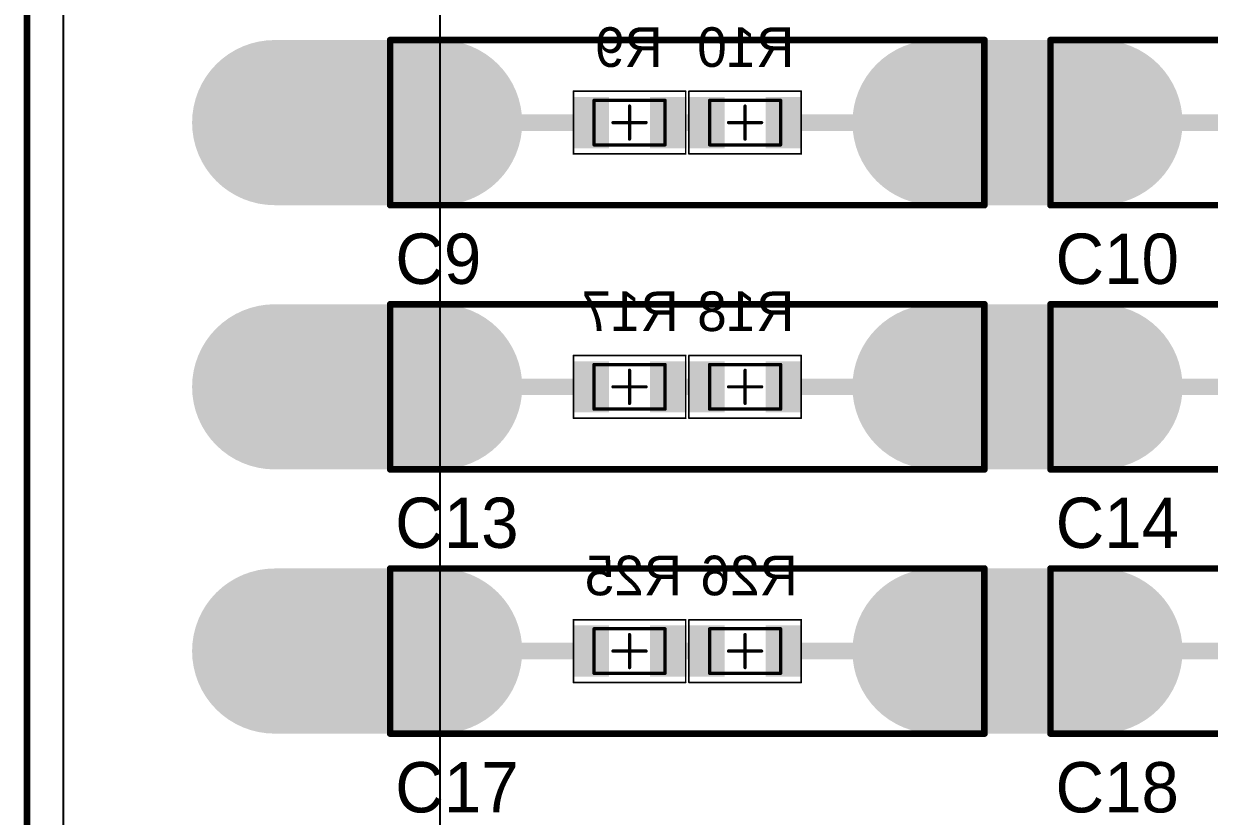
# Model space of a CAD drawing. Extents: x 87 to 188, y 111 to 204.
# Drawn here: x 87.4 to 123.31, y 156.5 to 180.49 of the extents above; entities that cross this region are included whole.
import ezdxf

# ---------------------------------------------------------------- set-up
doc = ezdxf.new("R2010")
doc.units = 0
doc.layers.get('0').update_dxf_attribs({"linetype": 'CONTINUOUS'})
for name, color, linetype in [('BOTTOMLAYER', 5, 'CONTINUOUS'), ('BOTTOMOVERLAY', 54, 'CONTINUOUS'), ('BOTTOMPASTE', 16, 'CONTINUOUS'), ('BOTTOMSOLDER', 6, 'CONTINUOUS'), ('KEEPOUTLAYER', 6, 'CONTINUOUS'), ('MECHANICAL13', 56, 'CONTINUOUS'), ('MECHANICAL15', 56, 'CONTINUOUS'), ('MECHANICAL4', 56, 'CONTINUOUS'), ('MULTILAYER', 9, 'CONTINUOUS'), ('TOPLAYER', 1, 'CONTINUOUS'), ('TOPOVERLAY', 2, 'CONTINUOUS'), ('TOPSOLDER', 216, 'CONTINUOUS')]:
    doc.layers.add(name, color=color, linetype=linetype)

# ---------------------------------------------------------------- blocks, each defined once
blk = doc.blocks.new('B32672_6_2_1600V_19')
at = {"layer": 'BOTTOMLAYER', "const_width": 1.5}
for points in [[(-8.25, 0, 1), (-6.75, 0, 1)], [(6.75, 0, 1), (8.25, 0, 1)]]:
    blk.add_lwpolyline(points, format="xyb", close=True, dxfattribs=at)
at = {"layer": 'BOTTOMSOLDER', "const_width": 1.602}
for points in [[(-8.301, 0, 1), (-6.699, 0, 1)], [(6.699, 0, 1), (8.301, 0, 1)]]:
    blk.add_lwpolyline(points, format="xyb", close=True, dxfattribs=at)
at = {"layer": 'MULTILAYER', "const_width": 1.5}
for points in [[(-8.25, 0, 1), (-6.75, 0, 1)], [(6.75, 0, 1), (8.25, 0, 1)]]:
    blk.add_lwpolyline(points, format="xyb", close=True, dxfattribs=at)
at = {"layer": 'TOPLAYER', "const_width": 1.5}
for points in [[(-8.25, 0, 1), (-6.75, 0, 1)], [(6.75, 0, 1), (8.25, 0, 1)]]:
    blk.add_lwpolyline(points, format="xyb", close=True, dxfattribs=at)
at = {"layer": 'TOPOVERLAY', "const_width": 0.2}
for points in [[(-9, 2.5), (9, 2.5)], [(-9, -2.5), (-9, 2.5)], [(9, -2.5), (9, 2.5)], [(-9, -2.5), (9, -2.5)]]:
    blk.add_lwpolyline(points, dxfattribs=at)
at = {"layer": 'TOPOVERLAY', "const_width": 0.1}
for points in [[(-9.05, 2.5, 1), (-8.95, 2.5, 1)], [(-9.05, 2.5, 1), (-8.95, 2.5, 1)], [(8.95, 2.5, 1), (9.05, 2.5, 1)], [(8.95, 2.5, 1), (9.05, 2.5, 1)], [(-9.05, -2.5, 1), (-8.95, -2.5, 1)], [(-9.05, -2.5, 1), (-8.95, -2.5, 1)], [(8.95, -2.5, 1), (9.05, -2.5, 1)], [(8.95, -2.5, 1), (9.05, -2.5, 1)]]:
    blk.add_lwpolyline(points, format="xyb", close=True, dxfattribs=at)
at = {"layer": 'TOPSOLDER', "const_width": 1.602}
for points in [[(-8.301, 0, 1), (-6.699, 0, 1)], [(6.699, 0, 1), (8.301, 0, 1)]]:
    blk.add_lwpolyline(points, format="xyb", close=True, dxfattribs=at)
blk = doc.blocks.new('B32672_6_2_1600V_20')
at = {"layer": 'BOTTOMLAYER', "const_width": 1.5}
for points in [[(-8.25, 0, 1), (-6.75, 0, 1)], [(6.75, 0, 1), (8.25, 0, 1)]]:
    blk.add_lwpolyline(points, format="xyb", close=True, dxfattribs=at)
at = {"layer": 'BOTTOMSOLDER', "const_width": 1.602}
for points in [[(-8.301, 0, 1), (-6.699, 0, 1)], [(6.699, 0, 1), (8.301, 0, 1)]]:
    blk.add_lwpolyline(points, format="xyb", close=True, dxfattribs=at)
at = {"layer": 'MULTILAYER', "const_width": 1.5}
for points in [[(-8.25, 0, 1), (-6.75, 0, 1)], [(6.75, 0, 1), (8.25, 0, 1)]]:
    blk.add_lwpolyline(points, format="xyb", close=True, dxfattribs=at)
at = {"layer": 'TOPLAYER', "const_width": 1.5}
for points in [[(-8.25, 0, 1), (-6.75, 0, 1)], [(6.75, 0, 1), (8.25, 0, 1)]]:
    blk.add_lwpolyline(points, format="xyb", close=True, dxfattribs=at)
at = {"layer": 'TOPOVERLAY', "const_width": 0.2}
for points in [[(-9, 2.5), (9, 2.5)], [(-9, -2.5), (-9, 2.5)], [(9, -2.5), (9, 2.5)], [(-9, -2.5), (9, -2.5)]]:
    blk.add_lwpolyline(points, dxfattribs=at)
at = {"layer": 'TOPOVERLAY', "const_width": 0.1}
for points in [[(-9.05, 2.5, 1), (-8.95, 2.5, 1)], [(-9.05, 2.5, 1), (-8.95, 2.5, 1)], [(8.95, 2.5, 1), (9.05, 2.5, 1)], [(8.95, 2.5, 1), (9.05, 2.5, 1)], [(-9.05, -2.5, 1), (-8.95, -2.5, 1)], [(-9.05, -2.5, 1), (-8.95, -2.5, 1)], [(8.95, -2.5, 1), (9.05, -2.5, 1)], [(8.95, -2.5, 1), (9.05, -2.5, 1)]]:
    blk.add_lwpolyline(points, format="xyb", close=True, dxfattribs=at)
at = {"layer": 'TOPSOLDER', "const_width": 1.602}
for points in [[(-8.301, 0, 1), (-6.699, 0, 1)], [(6.699, 0, 1), (8.301, 0, 1)]]:
    blk.add_lwpolyline(points, format="xyb", close=True, dxfattribs=at)
blk = doc.blocks.new('B32672_6_2_1600V_23')
at = {"layer": 'BOTTOMLAYER', "const_width": 1.5}
for points in [[(-8.25, 0, 1), (-6.75, 0, 1)], [(6.75, 0, 1), (8.25, 0, 1)]]:
    blk.add_lwpolyline(points, format="xyb", close=True, dxfattribs=at)
at = {"layer": 'BOTTOMSOLDER', "const_width": 1.602}
for points in [[(-8.301, 0, 1), (-6.699, 0, 1)], [(6.699, 0, 1), (8.301, 0, 1)]]:
    blk.add_lwpolyline(points, format="xyb", close=True, dxfattribs=at)
at = {"layer": 'MULTILAYER', "const_width": 1.5}
for points in [[(-8.25, 0, 1), (-6.75, 0, 1)], [(6.75, 0, 1), (8.25, 0, 1)]]:
    blk.add_lwpolyline(points, format="xyb", close=True, dxfattribs=at)
at = {"layer": 'TOPLAYER', "const_width": 1.5}
for points in [[(-8.25, 0, 1), (-6.75, 0, 1)], [(6.75, 0, 1), (8.25, 0, 1)]]:
    blk.add_lwpolyline(points, format="xyb", close=True, dxfattribs=at)
at = {"layer": 'TOPOVERLAY', "const_width": 0.2}
for points in [[(-9, 2.5), (9, 2.5)], [(-9, -2.5), (-9, 2.5)], [(9, -2.5), (9, 2.5)], [(-9, -2.5), (9, -2.5)]]:
    blk.add_lwpolyline(points, dxfattribs=at)
at = {"layer": 'TOPOVERLAY', "const_width": 0.1}
for points in [[(-9.05, 2.5, 1), (-8.95, 2.5, 1)], [(-9.05, 2.5, 1), (-8.95, 2.5, 1)], [(8.95, 2.5, 1), (9.05, 2.5, 1)], [(8.95, 2.5, 1), (9.05, 2.5, 1)], [(-9.05, -2.5, 1), (-8.95, -2.5, 1)], [(-9.05, -2.5, 1), (-8.95, -2.5, 1)], [(8.95, -2.5, 1), (9.05, -2.5, 1)], [(8.95, -2.5, 1), (9.05, -2.5, 1)]]:
    blk.add_lwpolyline(points, format="xyb", close=True, dxfattribs=at)
at = {"layer": 'TOPSOLDER', "const_width": 1.602}
for points in [[(-8.301, 0, 1), (-6.699, 0, 1)], [(6.699, 0, 1), (8.301, 0, 1)]]:
    blk.add_lwpolyline(points, format="xyb", close=True, dxfattribs=at)
blk = doc.blocks.new('B32672_6_2_1600V_24')
at = {"layer": 'BOTTOMLAYER', "const_width": 1.5}
for points in [[(-8.25, 0, 1), (-6.75, 0, 1)], [(6.75, 0, 1), (8.25, 0, 1)]]:
    blk.add_lwpolyline(points, format="xyb", close=True, dxfattribs=at)
at = {"layer": 'BOTTOMSOLDER', "const_width": 1.602}
for points in [[(-8.301, 0, 1), (-6.699, 0, 1)], [(6.699, 0, 1), (8.301, 0, 1)]]:
    blk.add_lwpolyline(points, format="xyb", close=True, dxfattribs=at)
at = {"layer": 'MULTILAYER', "const_width": 1.5}
for points in [[(-8.25, 0, 1), (-6.75, 0, 1)], [(6.75, 0, 1), (8.25, 0, 1)]]:
    blk.add_lwpolyline(points, format="xyb", close=True, dxfattribs=at)
at = {"layer": 'TOPLAYER', "const_width": 1.5}
for points in [[(-8.25, 0, 1), (-6.75, 0, 1)], [(6.75, 0, 1), (8.25, 0, 1)]]:
    blk.add_lwpolyline(points, format="xyb", close=True, dxfattribs=at)
at = {"layer": 'TOPOVERLAY', "const_width": 0.2}
for points in [[(-9, 2.5), (9, 2.5)], [(-9, -2.5), (-9, 2.5)], [(9, -2.5), (9, 2.5)], [(-9, -2.5), (9, -2.5)]]:
    blk.add_lwpolyline(points, dxfattribs=at)
at = {"layer": 'TOPOVERLAY', "const_width": 0.1}
for points in [[(-9.05, 2.5, 1), (-8.95, 2.5, 1)], [(-9.05, 2.5, 1), (-8.95, 2.5, 1)], [(8.95, 2.5, 1), (9.05, 2.5, 1)], [(8.95, 2.5, 1), (9.05, 2.5, 1)], [(-9.05, -2.5, 1), (-8.95, -2.5, 1)], [(-9.05, -2.5, 1), (-8.95, -2.5, 1)], [(8.95, -2.5, 1), (9.05, -2.5, 1)], [(8.95, -2.5, 1), (9.05, -2.5, 1)]]:
    blk.add_lwpolyline(points, format="xyb", close=True, dxfattribs=at)
at = {"layer": 'TOPSOLDER', "const_width": 1.602}
for points in [[(-8.301, 0, 1), (-6.699, 0, 1)], [(6.699, 0, 1), (8.301, 0, 1)]]:
    blk.add_lwpolyline(points, format="xyb", close=True, dxfattribs=at)
blk = doc.blocks.new('B32672_6_2_1600V_27')
at = {"layer": 'BOTTOMLAYER', "const_width": 1.5}
for points in [[(-8.25, 0, 1), (-6.75, 0, 1)], [(6.75, 0, 1), (8.25, 0, 1)]]:
    blk.add_lwpolyline(points, format="xyb", close=True, dxfattribs=at)
at = {"layer": 'BOTTOMSOLDER', "const_width": 1.602}
for points in [[(-8.301, 0, 1), (-6.699, 0, 1)], [(6.699, 0, 1), (8.301, 0, 1)]]:
    blk.add_lwpolyline(points, format="xyb", close=True, dxfattribs=at)
at = {"layer": 'MULTILAYER', "const_width": 1.5}
for points in [[(-8.25, 0, 1), (-6.75, 0, 1)], [(6.75, 0, 1), (8.25, 0, 1)]]:
    blk.add_lwpolyline(points, format="xyb", close=True, dxfattribs=at)
at = {"layer": 'TOPLAYER', "const_width": 1.5}
for points in [[(-8.25, 0, 1), (-6.75, 0, 1)], [(6.75, 0, 1), (8.25, 0, 1)]]:
    blk.add_lwpolyline(points, format="xyb", close=True, dxfattribs=at)
at = {"layer": 'TOPOVERLAY', "const_width": 0.2}
for points in [[(-9, 2.5), (9, 2.5)], [(-9, -2.5), (-9, 2.5)], [(9, -2.5), (9, 2.5)], [(-9, -2.5), (9, -2.5)]]:
    blk.add_lwpolyline(points, dxfattribs=at)
at = {"layer": 'TOPOVERLAY', "const_width": 0.1}
for points in [[(-9.05, 2.5, 1), (-8.95, 2.5, 1)], [(-9.05, 2.5, 1), (-8.95, 2.5, 1)], [(8.95, 2.5, 1), (9.05, 2.5, 1)], [(8.95, 2.5, 1), (9.05, 2.5, 1)], [(-9.05, -2.5, 1), (-8.95, -2.5, 1)], [(-9.05, -2.5, 1), (-8.95, -2.5, 1)], [(8.95, -2.5, 1), (9.05, -2.5, 1)], [(8.95, -2.5, 1), (9.05, -2.5, 1)]]:
    blk.add_lwpolyline(points, format="xyb", close=True, dxfattribs=at)
at = {"layer": 'TOPSOLDER', "const_width": 1.602}
for points in [[(-8.301, 0, 1), (-6.699, 0, 1)], [(6.699, 0, 1), (8.301, 0, 1)]]:
    blk.add_lwpolyline(points, format="xyb", close=True, dxfattribs=at)
blk = doc.blocks.new('B32672_6_2_1600V_28')
at = {"layer": 'BOTTOMLAYER', "const_width": 1.5}
for points in [[(-8.25, 0, 1), (-6.75, 0, 1)], [(6.75, 0, 1), (8.25, 0, 1)]]:
    blk.add_lwpolyline(points, format="xyb", close=True, dxfattribs=at)
at = {"layer": 'BOTTOMSOLDER', "const_width": 1.602}
for points in [[(-8.301, 0, 1), (-6.699, 0, 1)], [(6.699, 0, 1), (8.301, 0, 1)]]:
    blk.add_lwpolyline(points, format="xyb", close=True, dxfattribs=at)
at = {"layer": 'MULTILAYER', "const_width": 1.5}
for points in [[(-8.25, 0, 1), (-6.75, 0, 1)], [(6.75, 0, 1), (8.25, 0, 1)]]:
    blk.add_lwpolyline(points, format="xyb", close=True, dxfattribs=at)
at = {"layer": 'TOPLAYER', "const_width": 1.5}
for points in [[(-8.25, 0, 1), (-6.75, 0, 1)], [(6.75, 0, 1), (8.25, 0, 1)]]:
    blk.add_lwpolyline(points, format="xyb", close=True, dxfattribs=at)
at = {"layer": 'TOPOVERLAY', "const_width": 0.2}
for points in [[(-9, 2.5), (9, 2.5)], [(-9, -2.5), (-9, 2.5)], [(9, -2.5), (9, 2.5)], [(-9, -2.5), (9, -2.5)]]:
    blk.add_lwpolyline(points, dxfattribs=at)
at = {"layer": 'TOPOVERLAY', "const_width": 0.1}
for points in [[(-9.05, 2.5, 1), (-8.95, 2.5, 1)], [(-9.05, 2.5, 1), (-8.95, 2.5, 1)], [(8.95, 2.5, 1), (9.05, 2.5, 1)], [(8.95, 2.5, 1), (9.05, 2.5, 1)], [(-9.05, -2.5, 1), (-8.95, -2.5, 1)], [(-9.05, -2.5, 1), (-8.95, -2.5, 1)], [(8.95, -2.5, 1), (9.05, -2.5, 1)], [(8.95, -2.5, 1), (9.05, -2.5, 1)]]:
    blk.add_lwpolyline(points, format="xyb", close=True, dxfattribs=at)
at = {"layer": 'TOPSOLDER', "const_width": 1.602}
for points in [[(-8.301, 0, 1), (-6.699, 0, 1)], [(6.699, 0, 1), (8.301, 0, 1)]]:
    blk.add_lwpolyline(points, format="xyb", close=True, dxfattribs=at)
blk = doc.blocks.new('RES_1206_HV_B_41')
at = {"layer": 'BOTTOMLAYER'}
for points in [[(-1.625, 0.675), (-1.625, -0.675), (-0.725, 0.675), (-0.725, -0.675)], [(0.725, 0.675), (0.725, -0.675), (1.625, 0.675), (1.625, -0.675)]]:
    blk.add_solid(points, dxfattribs=at)
at = {"layer": 'BOTTOMPASTE'}
for points in [[(-1.625, 0.675), (-1.625, -0.675), (-0.725, 0.675), (-0.725, -0.675)], [(0.725, 0.675), (0.725, -0.675), (1.625, 0.675), (1.625, -0.675)]]:
    blk.add_solid(points, dxfattribs=at)
at = {"layer": 'BOTTOMSOLDER'}
for points in [[(-1.727, 0.777), (-1.727, -0.777), (-0.623, 0.777), (-0.623, -0.777)], [(0.623, 0.777), (0.623, -0.777), (1.727, 0.777), (1.727, -0.777)]]:
    blk.add_solid(points, dxfattribs=at)
at = {"layer": 'MECHANICAL13', "const_width": 0.1}
for points in [[(-1.075, 0.675), (1.075, 0.675)], [(-1.075, -0.675), (-1.075, 0.675)], [(1.075, -0.675), (1.075, 0.675)], [(-1.075, -0.675), (1.075, -0.675)]]:
    blk.add_lwpolyline(points, dxfattribs=at)
at = {"layer": 'MECHANICAL13', "const_width": 0.05}
for points in [[(-1.1, 0.675, 1), (-1.05, 0.675, 1)], [(-1.1, 0.675, 1), (-1.05, 0.675, 1)], [(1.05, 0.675, 1), (1.1, 0.675, 1)], [(1.05, 0.675, 1), (1.1, 0.675, 1)], [(-1.1, -0.675, 1), (-1.05, -0.675, 1)], [(-1.1, -0.675, 1), (-1.05, -0.675, 1)], [(1.05, -0.675, 1), (1.1, -0.675, 1)], [(1.05, -0.675, 1), (1.1, -0.675, 1)]]:
    blk.add_lwpolyline(points, format="xyb", close=True, dxfattribs=at)
at = {"layer": 'MECHANICAL15'}
for points, const_width in [([(-1.7, 0.95), (1.7, 0.95)], 0.05), ([(-1.7, -0.95), (-1.7, 0.95)], 0.05), ([(1.7, -0.95), (1.7, 0.95)], 0.05), ([(0, -0.5), (0, 0.5)], 0.1), ([(-0.5, 0), (0.5, 0)], 0.1), ([(-1.7, -0.95), (1.7, -0.95)], 0.05)]:
    blk.add_lwpolyline(points, dxfattribs=dict(at, const_width=const_width))
for points, const_width in [([(-1.712, 0.95, 1), (-1.687, 0.95, 1)], 0.025), ([(-1.712, 0.95, 1), (-1.687, 0.95, 1)], 0.025), ([(1.688, 0.95, 1), (1.713, 0.95, 1)], 0.025), ([(1.688, 0.95, 1), (1.713, 0.95, 1)], 0.025), ([(-0.025, 0.5, 1), (0.025, 0.5, 1)], 0.05), ([(-0.525, 0, 1), (-0.475, 0, 1)], 0.05), ([(0.475, 0, 1), (0.525, 0, 1)], 0.05), ([(-0.025, -0.5, 1), (0.025, -0.5, 1)], 0.05), ([(-1.712, -0.95, 1), (-1.687, -0.95, 1)], 0.025), ([(-1.712, -0.95, 1), (-1.687, -0.95, 1)], 0.025), ([(1.688, -0.95, 1), (1.713, -0.95, 1)], 0.025), ([(1.688, -0.95, 1), (1.713, -0.95, 1)], 0.025)]:
    blk.add_lwpolyline(points, format="xyb", close=True, dxfattribs=dict(at, const_width=const_width))
blk = doc.blocks.new('RES_1206_HV_B_42')
at = {"layer": 'BOTTOMLAYER'}
for points in [[(-1.625, 0.675), (-1.625, -0.675), (-0.725, 0.675), (-0.725, -0.675)], [(0.725, 0.675), (0.725, -0.675), (1.625, 0.675), (1.625, -0.675)]]:
    blk.add_solid(points, dxfattribs=at)
at = {"layer": 'BOTTOMPASTE'}
for points in [[(-1.625, 0.675), (-1.625, -0.675), (-0.725, 0.675), (-0.725, -0.675)], [(0.725, 0.675), (0.725, -0.675), (1.625, 0.675), (1.625, -0.675)]]:
    blk.add_solid(points, dxfattribs=at)
at = {"layer": 'BOTTOMSOLDER'}
for points in [[(-1.727, 0.777), (-1.727, -0.777), (-0.623, 0.777), (-0.623, -0.777)], [(0.623, 0.777), (0.623, -0.777), (1.727, 0.777), (1.727, -0.777)]]:
    blk.add_solid(points, dxfattribs=at)
at = {"layer": 'MECHANICAL13', "const_width": 0.1}
for points in [[(-1.075, 0.675), (1.075, 0.675)], [(-1.075, -0.675), (-1.075, 0.675)], [(1.075, -0.675), (1.075, 0.675)], [(-1.075, -0.675), (1.075, -0.675)]]:
    blk.add_lwpolyline(points, dxfattribs=at)
at = {"layer": 'MECHANICAL13', "const_width": 0.05}
for points in [[(-1.1, 0.675, 1), (-1.05, 0.675, 1)], [(-1.1, 0.675, 1), (-1.05, 0.675, 1)], [(1.05, 0.675, 1), (1.1, 0.675, 1)], [(1.05, 0.675, 1), (1.1, 0.675, 1)], [(-1.1, -0.675, 1), (-1.05, -0.675, 1)], [(-1.1, -0.675, 1), (-1.05, -0.675, 1)], [(1.05, -0.675, 1), (1.1, -0.675, 1)], [(1.05, -0.675, 1), (1.1, -0.675, 1)]]:
    blk.add_lwpolyline(points, format="xyb", close=True, dxfattribs=at)
at = {"layer": 'MECHANICAL15'}
for points, const_width in [([(-1.7, 0.95), (1.7, 0.95)], 0.05), ([(-1.7, -0.95), (-1.7, 0.95)], 0.05), ([(1.7, -0.95), (1.7, 0.95)], 0.05), ([(0, -0.5), (0, 0.5)], 0.1), ([(-0.5, 0), (0.5, 0)], 0.1), ([(-1.7, -0.95), (1.7, -0.95)], 0.05)]:
    blk.add_lwpolyline(points, dxfattribs=dict(at, const_width=const_width))
for points, const_width in [([(-1.712, 0.95, 1), (-1.687, 0.95, 1)], 0.025), ([(-1.712, 0.95, 1), (-1.687, 0.95, 1)], 0.025), ([(1.688, 0.95, 1), (1.713, 0.95, 1)], 0.025), ([(1.688, 0.95, 1), (1.713, 0.95, 1)], 0.025), ([(-0.025, 0.5, 1), (0.025, 0.5, 1)], 0.05), ([(-0.525, 0, 1), (-0.475, 0, 1)], 0.05), ([(0.475, 0, 1), (0.525, 0, 1)], 0.05), ([(-0.025, -0.5, 1), (0.025, -0.5, 1)], 0.05), ([(-1.712, -0.95, 1), (-1.687, -0.95, 1)], 0.025), ([(-1.712, -0.95, 1), (-1.687, -0.95, 1)], 0.025), ([(1.688, -0.95, 1), (1.713, -0.95, 1)], 0.025), ([(1.688, -0.95, 1), (1.713, -0.95, 1)], 0.025)]:
    blk.add_lwpolyline(points, format="xyb", close=True, dxfattribs=dict(at, const_width=const_width))
blk = doc.blocks.new('RES_1206_HV_B_49')
at = {"layer": 'BOTTOMLAYER'}
for points in [[(-1.625, 0.675), (-1.625, -0.675), (-0.725, 0.675), (-0.725, -0.675)], [(0.725, 0.675), (0.725, -0.675), (1.625, 0.675), (1.625, -0.675)]]:
    blk.add_solid(points, dxfattribs=at)
at = {"layer": 'BOTTOMPASTE'}
for points in [[(-1.625, 0.675), (-1.625, -0.675), (-0.725, 0.675), (-0.725, -0.675)], [(0.725, 0.675), (0.725, -0.675), (1.625, 0.675), (1.625, -0.675)]]:
    blk.add_solid(points, dxfattribs=at)
at = {"layer": 'BOTTOMSOLDER'}
for points in [[(-1.727, 0.777), (-1.727, -0.777), (-0.623, 0.777), (-0.623, -0.777)], [(0.623, 0.777), (0.623, -0.777), (1.727, 0.777), (1.727, -0.777)]]:
    blk.add_solid(points, dxfattribs=at)
at = {"layer": 'MECHANICAL13', "const_width": 0.1}
for points in [[(-1.075, 0.675), (1.075, 0.675)], [(-1.075, -0.675), (-1.075, 0.675)], [(1.075, -0.675), (1.075, 0.675)], [(-1.075, -0.675), (1.075, -0.675)]]:
    blk.add_lwpolyline(points, dxfattribs=at)
at = {"layer": 'MECHANICAL13', "const_width": 0.05}
for points in [[(-1.1, 0.675, 1), (-1.05, 0.675, 1)], [(-1.1, 0.675, 1), (-1.05, 0.675, 1)], [(1.05, 0.675, 1), (1.1, 0.675, 1)], [(1.05, 0.675, 1), (1.1, 0.675, 1)], [(-1.1, -0.675, 1), (-1.05, -0.675, 1)], [(-1.1, -0.675, 1), (-1.05, -0.675, 1)], [(1.05, -0.675, 1), (1.1, -0.675, 1)], [(1.05, -0.675, 1), (1.1, -0.675, 1)]]:
    blk.add_lwpolyline(points, format="xyb", close=True, dxfattribs=at)
at = {"layer": 'MECHANICAL15'}
for points, const_width in [([(-1.7, 0.95), (1.7, 0.95)], 0.05), ([(-1.7, -0.95), (-1.7, 0.95)], 0.05), ([(1.7, -0.95), (1.7, 0.95)], 0.05), ([(0, -0.5), (0, 0.5)], 0.1), ([(-0.5, 0), (0.5, 0)], 0.1), ([(-1.7, -0.95), (1.7, -0.95)], 0.05)]:
    blk.add_lwpolyline(points, dxfattribs=dict(at, const_width=const_width))
for points, const_width in [([(-1.712, 0.95, 1), (-1.687, 0.95, 1)], 0.025), ([(-1.712, 0.95, 1), (-1.687, 0.95, 1)], 0.025), ([(1.688, 0.95, 1), (1.713, 0.95, 1)], 0.025), ([(1.688, 0.95, 1), (1.713, 0.95, 1)], 0.025), ([(-0.025, 0.5, 1), (0.025, 0.5, 1)], 0.05), ([(-0.525, 0, 1), (-0.475, 0, 1)], 0.05), ([(0.475, 0, 1), (0.525, 0, 1)], 0.05), ([(-0.025, -0.5, 1), (0.025, -0.5, 1)], 0.05), ([(-1.712, -0.95, 1), (-1.687, -0.95, 1)], 0.025), ([(-1.712, -0.95, 1), (-1.687, -0.95, 1)], 0.025), ([(1.688, -0.95, 1), (1.713, -0.95, 1)], 0.025), ([(1.688, -0.95, 1), (1.713, -0.95, 1)], 0.025)]:
    blk.add_lwpolyline(points, format="xyb", close=True, dxfattribs=dict(at, const_width=const_width))
blk = doc.blocks.new('RES_1206_HV_B_50')
at = {"layer": 'BOTTOMLAYER'}
for points in [[(-1.625, 0.675), (-1.625, -0.675), (-0.725, 0.675), (-0.725, -0.675)], [(0.725, 0.675), (0.725, -0.675), (1.625, 0.675), (1.625, -0.675)]]:
    blk.add_solid(points, dxfattribs=at)
at = {"layer": 'BOTTOMPASTE'}
for points in [[(-1.625, 0.675), (-1.625, -0.675), (-0.725, 0.675), (-0.725, -0.675)], [(0.725, 0.675), (0.725, -0.675), (1.625, 0.675), (1.625, -0.675)]]:
    blk.add_solid(points, dxfattribs=at)
at = {"layer": 'BOTTOMSOLDER'}
for points in [[(-1.727, 0.777), (-1.727, -0.777), (-0.623, 0.777), (-0.623, -0.777)], [(0.623, 0.777), (0.623, -0.777), (1.727, 0.777), (1.727, -0.777)]]:
    blk.add_solid(points, dxfattribs=at)
at = {"layer": 'MECHANICAL13', "const_width": 0.1}
for points in [[(-1.075, 0.675), (1.075, 0.675)], [(-1.075, -0.675), (-1.075, 0.675)], [(1.075, -0.675), (1.075, 0.675)], [(-1.075, -0.675), (1.075, -0.675)]]:
    blk.add_lwpolyline(points, dxfattribs=at)
at = {"layer": 'MECHANICAL13', "const_width": 0.05}
for points in [[(-1.1, 0.675, 1), (-1.05, 0.675, 1)], [(-1.1, 0.675, 1), (-1.05, 0.675, 1)], [(1.05, 0.675, 1), (1.1, 0.675, 1)], [(1.05, 0.675, 1), (1.1, 0.675, 1)], [(-1.1, -0.675, 1), (-1.05, -0.675, 1)], [(-1.1, -0.675, 1), (-1.05, -0.675, 1)], [(1.05, -0.675, 1), (1.1, -0.675, 1)], [(1.05, -0.675, 1), (1.1, -0.675, 1)]]:
    blk.add_lwpolyline(points, format="xyb", close=True, dxfattribs=at)
at = {"layer": 'MECHANICAL15'}
for points, const_width in [([(-1.7, 0.95), (1.7, 0.95)], 0.05), ([(-1.7, -0.95), (-1.7, 0.95)], 0.05), ([(1.7, -0.95), (1.7, 0.95)], 0.05), ([(0, -0.5), (0, 0.5)], 0.1), ([(-0.5, 0), (0.5, 0)], 0.1), ([(-1.7, -0.95), (1.7, -0.95)], 0.05)]:
    blk.add_lwpolyline(points, dxfattribs=dict(at, const_width=const_width))
for points, const_width in [([(-1.712, 0.95, 1), (-1.687, 0.95, 1)], 0.025), ([(-1.712, 0.95, 1), (-1.687, 0.95, 1)], 0.025), ([(1.688, 0.95, 1), (1.713, 0.95, 1)], 0.025), ([(1.688, 0.95, 1), (1.713, 0.95, 1)], 0.025), ([(-0.025, 0.5, 1), (0.025, 0.5, 1)], 0.05), ([(-0.525, 0, 1), (-0.475, 0, 1)], 0.05), ([(0.475, 0, 1), (0.525, 0, 1)], 0.05), ([(-0.025, -0.5, 1), (0.025, -0.5, 1)], 0.05), ([(-1.712, -0.95, 1), (-1.687, -0.95, 1)], 0.025), ([(-1.712, -0.95, 1), (-1.687, -0.95, 1)], 0.025), ([(1.688, -0.95, 1), (1.713, -0.95, 1)], 0.025), ([(1.688, -0.95, 1), (1.713, -0.95, 1)], 0.025)]:
    blk.add_lwpolyline(points, format="xyb", close=True, dxfattribs=dict(at, const_width=const_width))
blk = doc.blocks.new('RES_1206_HV_B_57')
at = {"layer": 'BOTTOMLAYER'}
for points in [[(-1.625, 0.675), (-1.625, -0.675), (-0.725, 0.675), (-0.725, -0.675)], [(0.725, 0.675), (0.725, -0.675), (1.625, 0.675), (1.625, -0.675)]]:
    blk.add_solid(points, dxfattribs=at)
at = {"layer": 'BOTTOMPASTE'}
for points in [[(-1.625, 0.675), (-1.625, -0.675), (-0.725, 0.675), (-0.725, -0.675)], [(0.725, 0.675), (0.725, -0.675), (1.625, 0.675), (1.625, -0.675)]]:
    blk.add_solid(points, dxfattribs=at)
at = {"layer": 'BOTTOMSOLDER'}
for points in [[(-1.727, 0.777), (-1.727, -0.777), (-0.623, 0.777), (-0.623, -0.777)], [(0.623, 0.777), (0.623, -0.777), (1.727, 0.777), (1.727, -0.777)]]:
    blk.add_solid(points, dxfattribs=at)
at = {"layer": 'MECHANICAL13', "const_width": 0.1}
for points in [[(-1.075, 0.675), (1.075, 0.675)], [(-1.075, -0.675), (-1.075, 0.675)], [(1.075, -0.675), (1.075, 0.675)], [(-1.075, -0.675), (1.075, -0.675)]]:
    blk.add_lwpolyline(points, dxfattribs=at)
at = {"layer": 'MECHANICAL13', "const_width": 0.05}
for points in [[(-1.1, 0.675, 1), (-1.05, 0.675, 1)], [(-1.1, 0.675, 1), (-1.05, 0.675, 1)], [(1.05, 0.675, 1), (1.1, 0.675, 1)], [(1.05, 0.675, 1), (1.1, 0.675, 1)], [(-1.1, -0.675, 1), (-1.05, -0.675, 1)], [(-1.1, -0.675, 1), (-1.05, -0.675, 1)], [(1.05, -0.675, 1), (1.1, -0.675, 1)], [(1.05, -0.675, 1), (1.1, -0.675, 1)]]:
    blk.add_lwpolyline(points, format="xyb", close=True, dxfattribs=at)
at = {"layer": 'MECHANICAL15'}
for points, const_width in [([(-1.7, 0.95), (1.7, 0.95)], 0.05), ([(-1.7, -0.95), (-1.7, 0.95)], 0.05), ([(1.7, -0.95), (1.7, 0.95)], 0.05), ([(0, -0.5), (0, 0.5)], 0.1), ([(-0.5, 0), (0.5, 0)], 0.1), ([(-1.7, -0.95), (1.7, -0.95)], 0.05)]:
    blk.add_lwpolyline(points, dxfattribs=dict(at, const_width=const_width))
for points, const_width in [([(-1.712, 0.95, 1), (-1.687, 0.95, 1)], 0.025), ([(-1.712, 0.95, 1), (-1.687, 0.95, 1)], 0.025), ([(1.688, 0.95, 1), (1.713, 0.95, 1)], 0.025), ([(1.688, 0.95, 1), (1.713, 0.95, 1)], 0.025), ([(-0.025, 0.5, 1), (0.025, 0.5, 1)], 0.05), ([(-0.525, 0, 1), (-0.475, 0, 1)], 0.05), ([(0.475, 0, 1), (0.525, 0, 1)], 0.05), ([(-0.025, -0.5, 1), (0.025, -0.5, 1)], 0.05), ([(-1.712, -0.95, 1), (-1.687, -0.95, 1)], 0.025), ([(-1.712, -0.95, 1), (-1.687, -0.95, 1)], 0.025), ([(1.688, -0.95, 1), (1.713, -0.95, 1)], 0.025), ([(1.688, -0.95, 1), (1.713, -0.95, 1)], 0.025)]:
    blk.add_lwpolyline(points, format="xyb", close=True, dxfattribs=dict(at, const_width=const_width))
blk = doc.blocks.new('RES_1206_HV_B_58')
at = {"layer": 'BOTTOMLAYER'}
for points in [[(-1.625, 0.675), (-1.625, -0.675), (-0.725, 0.675), (-0.725, -0.675)], [(0.725, 0.675), (0.725, -0.675), (1.625, 0.675), (1.625, -0.675)]]:
    blk.add_solid(points, dxfattribs=at)
at = {"layer": 'BOTTOMPASTE'}
for points in [[(-1.625, 0.675), (-1.625, -0.675), (-0.725, 0.675), (-0.725, -0.675)], [(0.725, 0.675), (0.725, -0.675), (1.625, 0.675), (1.625, -0.675)]]:
    blk.add_solid(points, dxfattribs=at)
at = {"layer": 'BOTTOMSOLDER'}
for points in [[(-1.727, 0.777), (-1.727, -0.777), (-0.623, 0.777), (-0.623, -0.777)], [(0.623, 0.777), (0.623, -0.777), (1.727, 0.777), (1.727, -0.777)]]:
    blk.add_solid(points, dxfattribs=at)
at = {"layer": 'MECHANICAL13', "const_width": 0.1}
for points in [[(-1.075, 0.675), (1.075, 0.675)], [(-1.075, -0.675), (-1.075, 0.675)], [(1.075, -0.675), (1.075, 0.675)], [(-1.075, -0.675), (1.075, -0.675)]]:
    blk.add_lwpolyline(points, dxfattribs=at)
at = {"layer": 'MECHANICAL13', "const_width": 0.05}
for points in [[(-1.1, 0.675, 1), (-1.05, 0.675, 1)], [(-1.1, 0.675, 1), (-1.05, 0.675, 1)], [(1.05, 0.675, 1), (1.1, 0.675, 1)], [(1.05, 0.675, 1), (1.1, 0.675, 1)], [(-1.1, -0.675, 1), (-1.05, -0.675, 1)], [(-1.1, -0.675, 1), (-1.05, -0.675, 1)], [(1.05, -0.675, 1), (1.1, -0.675, 1)], [(1.05, -0.675, 1), (1.1, -0.675, 1)]]:
    blk.add_lwpolyline(points, format="xyb", close=True, dxfattribs=at)
at = {"layer": 'MECHANICAL15'}
for points, const_width in [([(-1.7, 0.95), (1.7, 0.95)], 0.05), ([(-1.7, -0.95), (-1.7, 0.95)], 0.05), ([(1.7, -0.95), (1.7, 0.95)], 0.05), ([(0, -0.5), (0, 0.5)], 0.1), ([(-0.5, 0), (0.5, 0)], 0.1), ([(-1.7, -0.95), (1.7, -0.95)], 0.05)]:
    blk.add_lwpolyline(points, dxfattribs=dict(at, const_width=const_width))
for points, const_width in [([(-1.712, 0.95, 1), (-1.687, 0.95, 1)], 0.025), ([(-1.712, 0.95, 1), (-1.687, 0.95, 1)], 0.025), ([(1.688, 0.95, 1), (1.713, 0.95, 1)], 0.025), ([(1.688, 0.95, 1), (1.713, 0.95, 1)], 0.025), ([(-0.025, 0.5, 1), (0.025, 0.5, 1)], 0.05), ([(-0.525, 0, 1), (-0.475, 0, 1)], 0.05), ([(0.475, 0, 1), (0.525, 0, 1)], 0.05), ([(-0.025, -0.5, 1), (0.025, -0.5, 1)], 0.05), ([(-1.712, -0.95, 1), (-1.687, -0.95, 1)], 0.025), ([(-1.712, -0.95, 1), (-1.687, -0.95, 1)], 0.025), ([(1.688, -0.95, 1), (1.713, -0.95, 1)], 0.025), ([(1.688, -0.95, 1), (1.713, -0.95, 1)], 0.025)]:
    blk.add_lwpolyline(points, format="xyb", close=True, dxfattribs=dict(at, const_width=const_width))

msp = doc.modelspace()

# ---------------------------------------------------------------- linework, layer by layer
at = {"layer": 'BOTTOMLAYER'}
for p, q in [((88.609, 117.141), (88.609, 193.794)), ((100, 185.5), (100, 129.5))]:
    msp.add_line(p, q, dxfattribs=at)
for points, const_width in [([(95, 177.5), (100, 177.5)], 5), ([(115, 177.5), (120, 177.5)], 5), ([(102.5, 177.5), (104.575, 177.5)], 0.5), ([(106.925, 177.5), (108.075, 177.5)], 0.5), ([(110.425, 177.5), (112.5, 177.5)], 0.5), ([(122.5, 177.5), (124.575, 177.5)], 0.5), ([(95, 169.5), (100, 169.5)], 5), ([(115, 169.5), (120, 169.5)], 5), ([(102.5, 169.5), (104.575, 169.5)], 0.5), ([(106.925, 169.5), (108.075, 169.5)], 0.5), ([(110.425, 169.5), (112.5, 169.5)], 0.5), ([(122.5, 169.5), (124.575, 169.5)], 0.5), ([(95, 161.5), (100, 161.5)], 5), ([(115, 161.5), (120, 161.5)], 5), ([(102.5, 161.5), (104.575, 161.5)], 0.5), ([(106.925, 161.5), (108.075, 161.5)], 0.5), ([(110.425, 161.5), (112.5, 161.5)], 0.5), ([(122.5, 161.5), (124.575, 161.5)], 0.5)]:
    msp.add_lwpolyline(points, dxfattribs=dict(at, const_width=const_width))
for points, const_width in [([(93.75, 177.5, 1), (96.25, 177.5, 1)], 2.5), ([(98.75, 177.5, 1), (101.25, 177.5, 1)], 2.5), ([(113.75, 177.5, 1), (116.25, 177.5, 1)], 2.5), ([(118.75, 177.5, 1), (121.25, 177.5, 1)], 2.5), ([(102.375, 177.5, 1), (102.625, 177.5, 1)], 0.25), ([(104.45, 177.5, 1), (104.7, 177.5, 1)], 0.25), ([(106.8, 177.5, 1), (107.05, 177.5, 1)], 0.25), ([(107.95, 177.5, 1), (108.2, 177.5, 1)], 0.25), ([(110.3, 177.5, 1), (110.55, 177.5, 1)], 0.25), ([(112.375, 177.5, 1), (112.625, 177.5, 1)], 0.25), ([(122.375, 177.5, 1), (122.625, 177.5, 1)], 0.25), ([(93.75, 169.5, 1), (96.25, 169.5, 1)], 2.5), ([(98.75, 169.5, 1), (101.25, 169.5, 1)], 2.5), ([(113.75, 169.5, 1), (116.25, 169.5, 1)], 2.5), ([(118.75, 169.5, 1), (121.25, 169.5, 1)], 2.5), ([(102.375, 169.5, 1), (102.625, 169.5, 1)], 0.25), ([(104.45, 169.5, 1), (104.7, 169.5, 1)], 0.25), ([(106.8, 169.5, 1), (107.05, 169.5, 1)], 0.25), ([(107.95, 169.5, 1), (108.2, 169.5, 1)], 0.25), ([(110.3, 169.5, 1), (110.55, 169.5, 1)], 0.25), ([(112.375, 169.5, 1), (112.625, 169.5, 1)], 0.25), ([(122.375, 169.5, 1), (122.625, 169.5, 1)], 0.25), ([(93.75, 161.5, 1), (96.25, 161.5, 1)], 2.5), ([(98.75, 161.5, 1), (101.25, 161.5, 1)], 2.5), ([(113.75, 161.5, 1), (116.25, 161.5, 1)], 2.5), ([(118.75, 161.5, 1), (121.25, 161.5, 1)], 2.5), ([(102.375, 161.5, 1), (102.625, 161.5, 1)], 0.25), ([(104.45, 161.5, 1), (104.7, 161.5, 1)], 0.25), ([(106.8, 161.5, 1), (107.05, 161.5, 1)], 0.25), ([(107.95, 161.5, 1), (108.2, 161.5, 1)], 0.25), ([(110.3, 161.5, 1), (110.55, 161.5, 1)], 0.25), ([(112.375, 161.5, 1), (112.625, 161.5, 1)], 0.25), ([(122.375, 161.5, 1), (122.625, 161.5, 1)], 0.25)]:
    msp.add_lwpolyline(points, format="xyb", close=True, dxfattribs=dict(at, const_width=const_width))
at = {"layer": 'KEEPOUTLAYER', "const_width": 0.2}
msp.add_lwpolyline([(87.5, 112.5), (87.5, 202.5)], dxfattribs=at)
at = {"layer": 'MECHANICAL4', "const_width": 0.2}
msp.add_lwpolyline([(87.5, 112.5), (87.5, 202.5)], dxfattribs=at)
at = {"layer": 'TOPLAYER'}
for p, q in [((88.609, 117.141), (88.609, 193.794)), ((100, 185.5), (100, 129.5))]:
    msp.add_line(p, q, dxfattribs=at)
at = {"layer": 'TOPLAYER', "const_width": 5}
for points in [[(95, 177.5), (100, 177.5)], [(115, 177.5), (120, 177.5)], [(95, 169.5), (100, 169.5)], [(115, 169.5), (120, 169.5)], [(95, 161.5), (100, 161.5)], [(115, 161.5), (120, 161.5)]]:
    msp.add_lwpolyline(points, dxfattribs=at)
at = {"layer": 'TOPLAYER', "const_width": 2.5}
for points in [[(93.75, 177.5, 1), (96.25, 177.5, 1)], [(98.75, 177.5, 1), (101.25, 177.5, 1)], [(113.75, 177.5, 1), (116.25, 177.5, 1)], [(118.75, 177.5, 1), (121.25, 177.5, 1)], [(93.75, 169.5, 1), (96.25, 169.5, 1)], [(98.75, 169.5, 1), (101.25, 169.5, 1)], [(113.75, 169.5, 1), (116.25, 169.5, 1)], [(118.75, 169.5, 1), (121.25, 169.5, 1)], [(93.75, 161.5, 1), (96.25, 161.5, 1)], [(98.75, 161.5, 1), (101.25, 161.5, 1)], [(113.75, 161.5, 1), (116.25, 161.5, 1)], [(118.75, 161.5, 1), (121.25, 161.5, 1)]]:
    msp.add_lwpolyline(points, format="xyb", close=True, dxfattribs=at)

# ---------------------------------------------------------------- block references
at = {"rotation": 360}
for name, p in [('B32672_6_2_1600V_28', (107.5, 177.5)), ('B32672_6_2_1600V_27', (127.5, 177.5)), ('RES_1206_HV_B_41', (105.75, 177.5)), ('RES_1206_HV_B_42', (109.25, 177.5)), ('B32672_6_2_1600V_24', (107.5, 169.5)), ('B32672_6_2_1600V_23', (127.5, 169.5)), ('RES_1206_HV_B_49', (105.75, 169.5)), ('RES_1206_HV_B_50', (109.25, 169.5)), ('B32672_6_2_1600V_20', (107.5, 161.5)), ('B32672_6_2_1600V_19', (127.5, 161.5)), ('RES_1206_HV_B_57', (105.75, 161.5)), ('RES_1206_HV_B_58', (109.25, 161.5))]:
    msp.add_blockref(name, p, dxfattribs=at)

# ---------------------------------------------------------------- texts
at = {"layer": 'BOTTOMOVERLAY', "text_generation_flag": 2}
for s, p in [('R9', (106.756, 179.187)), ('R10', (110.744, 179.187)), ('R17', (107.239, 171.188)), ('R18', (110.744, 171.188)), ('R25', (107.34, 163.188)), ('R26', (110.846, 163.188))]:
    msp.add_text(s, height=1.2, dxfattribs=at).set_placement(p)
at = {"layer": 'TOPOVERLAY'}
for s, p in [('C9', (98.656, 172.617)), ('C10', (118.652, 172.616)), ('C13', (98.65, 164.623)), ('C14', (118.657, 164.623)), ('C17', (98.652, 156.614)), ('C18', (118.651, 156.614))]:
    msp.add_text(s, height=1.524, dxfattribs=at).set_placement(p)

doc.saveas('drawing.dxf')
